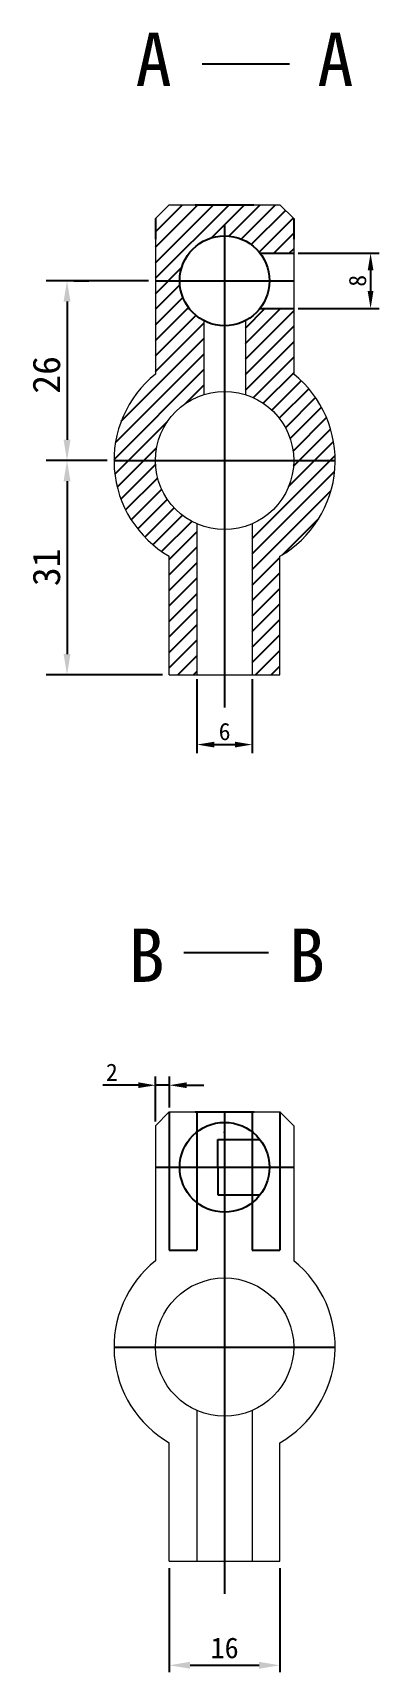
# Model space of a CAD drawing. Header units: millimetres. Extents: x 1443 to 3417, y 283 to 1662.
# Drawn here: x 2204.9 to 2255, y 981.6 to 1218.7 of the extents above; entities that cross this region are included whole.
import ezdxf

# ---------------------------------------------------------------- set-up
doc = ezdxf.new("R2010")
doc.units = ezdxf.units.MM
doc.linetypes.add('DASHDOTX3', pattern=[508, 254, -127, 0, -127])
doc.layers.get('Defpoints').update_dxf_attribs({"color": 6})
doc.layers.add('中线', color=1, linetype='DASHDOTX3')
doc.layers.add('标注线', color=3, linetype='Continuous')
doc.layers.add('实线', color=7, linetype='Continuous', lineweight=20)
doc.styles.get("Standard").update_dxf_attribs({"font": 'SimSun.ttf'})
doc.dimstyles.new('ISO-25', dxfattribs={"dimtxt": 2.5, "dimasz": 2.5, "dimexe": 1.25, "dimexo": 0.625, "dimtad": 1, "dimtxsty": 'Standard', "dimcen": 2.5, "dimadec": 0, "dimazin": 0, "dimtfac": 1, "dimtmove": 0, "dimatfit": 3, "dimfxl": 1, "dimarcsym": 0})

# ---------------------------------------------------------------- blocks, each defined once
blk = doc.blocks.new('*D300')
at = {"color": 0, "lineweight": -2}
for p, q in [((2228.67, 1125.22), (2228.67, 1114.5)), ((2236.67, 1125.22), (2236.67, 1114.5)), ((2231.17, 1115.75), (2234.17, 1115.75))]:
    blk.add_line(p, q, dxfattribs=at)
at = {"color": 0}
for points in [[(2231.17, 1116.16), (2231.17, 1115.33), (2228.67, 1115.75)], [(2234.17, 1115.33), (2234.17, 1116.16), (2236.67, 1115.75)]]:
    blk.add_solid(points, dxfattribs=at)
at = {"layer": 'Defpoints', "color": 0}
for p in [(2228.67, 1125.84), (2236.67, 1125.84), (2236.67, 1115.75)]:
    blk.add_point(p, dxfattribs=at)
at = {"color": 0, "insert": (2232.67, 1117.62), "char_height": 2.5, "attachment_point": 5}
blk.add_mtext('6', dxfattribs=at)
blk = doc.blocks.new('*D341')
at = {"color": 0, "lineweight": -2}
for p, q in [((2243.29, 1186.84), (2255.04, 1186.84)), ((2253.79, 1184.34), (2253.79, 1181.34)), ((2243.29, 1178.84), (2255.04, 1178.84))]:
    blk.add_line(p, q, dxfattribs=at)
at = {"color": 0}
for points in [[(2253.37, 1184.34), (2254.2, 1184.34), (2253.79, 1186.84)], [(2253.37, 1181.34), (2254.2, 1181.34), (2253.79, 1178.84)]]:
    blk.add_solid(points, dxfattribs=at)
at = {"layer": 'Defpoints', "color": 0}
for p in [(2242.67, 1186.84), (2242.67, 1178.84), (2253.79, 1178.84)]:
    blk.add_point(p, dxfattribs=at)
at = {"color": 0, "insert": (2251.91, 1182.84), "char_height": 2.5, "attachment_point": 5, "rotation": 90}
blk.add_mtext('8', dxfattribs=at)
blk = doc.blocks.new('*D412')
at = {"color": 0, "lineweight": -2}
for p, q in [((2222.67, 1061.23), (2222.67, 1067.72)), ((2224.67, 1063.23), (2224.67, 1067.72)), ((2220.17, 1066.47), (2215.04, 1066.47)), ((2224.67, 1066.47), (2222.67, 1066.47)), ((2227.17, 1066.47), (2229.67, 1066.47))]:
    blk.add_line(p, q, dxfattribs=at)
at = {"color": 0}
for points in [[(2220.17, 1066.89), (2220.17, 1066.06), (2222.67, 1066.47)], [(2227.17, 1066.89), (2227.17, 1066.06), (2224.67, 1066.47)]]:
    blk.add_solid(points, dxfattribs=at)
at = {"layer": 'Defpoints', "color": 0}
for p in [(2222.67, 1066.47), (2224.67, 1062.6), (2222.67, 1060.6)]:
    blk.add_point(p, dxfattribs=at)
at = {"color": 0, "insert": (2216.35, 1068.35), "char_height": 2.5, "attachment_point": 5}
blk.add_mtext('2', dxfattribs=at)

msp = doc.modelspace()

# ---------------------------------------------------------------- hatches: boundary and pattern name
h = msp.add_hatch()
h.set_pattern_fill('ANSI31', color=256, scale=0.5, style=0)
h.paths.add_polyline_path([(2242.66605, 1191.84151), (2240.66605, 1193.84151), (2236.934, 1193.84151), (2228.3981, 1193.84151), (2224.66605, 1193.84151), (2222.66605, 1191.84151), (2222.66605, 1188.84151), (2222.66605, 1182.84053), (2226.16605, 1182.84053, -0.713425582), (2237.78952, 1186.84053), (2242.66605, 1186.84053), (2242.66605, 1188.84151)])
h.paths.add_polyline_path([(2229.66605, 1177.07425, -0.279739281), (2226.16605, 1182.84053), (2222.66605, 1182.84053), (2222.66605, 1169.33053, 0.227735077), (2216.66605, 1156.84053), (2222.66605, 1156.84053, -0.327538222), (2229.66605, 1166.37992)])
h.paths.add_polyline_path([(2242.66605, 1178.84053), (2237.78952, 1178.84053, -0.107459252), (2235.66605, 1177.07425), (2235.66605, 1166.37992, -0.327538222), (2242.66605, 1156.84053), (2248.66605, 1156.84053, 0.227735077), (2242.66605, 1169.33053)])
h = msp.add_hatch()
h.set_pattern_fill('ANSI31', color=256, scale=0.5, style=0)
h.paths.add_polyline_path([(2248.66605, 1156.84053), (2242.66605, 1156.84053, -0.298216627), (2236.66605, 1147.67538), (2236.66605, 1125.84151), (2240.66605, 1125.84151), (2240.66605, 1142.98412, 0.267949192)])
h.paths.add_polyline_path([(2228.66605, 1147.67538, -0.298216627), (2222.66605, 1156.84053), (2216.66605, 1156.84053, 0.267949192), (2224.66605, 1142.98412), (2224.66605, 1125.84151), (2228.66605, 1125.84151)])

# ---------------------------------------------------------------- linework, layer by layer
for p, q in [((2237.78952, 1186.84053), (2242.66605, 1186.84053)), ((2237.78952, 1178.84053), (2242.66605, 1178.84053)), ((2224.66605, 1062.60051), (2224.66605, 1042.60051)), ((2228.66605, 1062.60051), (2228.66605, 1042.60051)), ((2236.66605, 1062.6005), (2236.66605, 1042.6005)), ((2240.66605, 1062.6005), (2240.66605, 1042.6005)), ((2231.66605, 1054.59953), (2231.66605, 1058.59953)), ((2231.66605, 1058.59953), (2237.78952, 1058.59953)), ((2226.66605, 1054.59953), (2238.66605, 1054.59953)), ((2231.66605, 1054.59953), (2231.66605, 1050.59953)), ((2232.66605, 1054.59953), (2232.66605, 1053.46848)), ((2231.66605, 1050.59953), (2237.78952, 1050.59953)), ((2224.66605, 1042.60051), (2228.66605, 1042.60051)), ((2236.66605, 1042.6005), (2240.66605, 1042.6005))]:
    msp.add_line(p, q)
at = {"ltscale": 0.5}
for p, q in [((2232.58235, 1059.59883), (2232.66605, 1059.68252)), ((2227.58305, 1054.59953), (2227.66675, 1054.68322))]:
    msp.add_line(p, q, dxfattribs=at)
for centre in [(2232.66605, 1182.84053), (2232.66605, 1054.59953)]:
    msp.add_circle(centre, 6.5)
at = {"layer": 'Defpoints', "ltscale": 0.5}
for p, q in [((2229.41059, 1214.20236), (2242.07062, 1214.20236)), ((2226.75114, 1085.68294), (2239.01488, 1085.68294))]:
    msp.add_line(p, q, dxfattribs=at)
at = {"layer": '中线', "color": 0, "lineweight": -3, "ltscale": 0.5}
for p, q in [((2228.3981, 1193.84151), (2236.91908, 1193.84151)), ((2222.66605, 1191.84151), (2222.66605, 1188.84151)), ((2242.66605, 1191.84151), (2242.66605, 1188.84151)), ((2228.3981, 1062.60051), (2236.934, 1062.60051))]:
    msp.add_line(p, q, dxfattribs=at)
at = {"layer": '中线', "ltscale": 0.5}
for p, q in [((2232.66605, 1190.84151), (2232.66605, 1121.12397)), ((2222.66605, 1182.84053), (2242.66605, 1182.84053)), ((2216.66605, 1156.84053), (2248.66605, 1156.84053)), ((2232.66605, 1062.60051), (2232.66605, 992.88296)), ((2222.66605, 1054.59953), (2242.66605, 1054.59953)), ((2216.66605, 1028.59953), (2248.66605, 1028.59953))]:
    msp.add_line(p, q, dxfattribs=at)
at = {"layer": '实线', "ltscale": 0.5}
for p, q in [((2224.66605, 1193.84151), (2222.66605, 1191.84151)), ((2224.66605, 1193.84151), (2228.3981, 1193.84151)), ((2236.934, 1193.84151), (2240.66605, 1193.84151)), ((2240.66605, 1193.84151), (2242.66605, 1191.84151)), ((2222.66605, 1188.84151), (2222.66605, 1169.33053)), ((2242.66605, 1188.84151), (2242.66605, 1169.33053)), ((2229.66605, 1177.07425), (2229.66605, 1166.37992)), ((2235.66605, 1177.07425), (2235.66605, 1166.37992)), ((2228.66605, 1147.67538), (2228.66605, 1125.84151)), ((2236.66605, 1147.67538), (2236.66605, 1125.84151)), ((2224.66605, 1125.84151), (2224.66605, 1142.98412)), ((2240.66605, 1125.84151), (2240.66605, 1142.98412)), ((2224.66605, 1125.84151), (2240.66605, 1125.84151)), ((2224.66605, 1062.60051), (2222.66605, 1060.60051)), ((2224.66605, 1062.60051), (2228.3981, 1062.60051)), ((2236.934, 1062.60051), (2240.66605, 1062.60051)), ((2240.66605, 1062.60051), (2242.66605, 1060.60051)), ((2222.66605, 1060.60051), (2222.66605, 1041.08952)), ((2242.66605, 1060.60051), (2242.66605, 1041.08952)), ((2228.66605, 1019.43438), (2228.66605, 997.60051)), ((2236.66605, 1019.43438), (2236.66605, 997.60051)), ((2224.66605, 997.60051), (2224.66605, 1014.74312)), ((2240.66605, 997.60051), (2240.66605, 1014.74312)), ((2224.66605, 997.60051), (2240.66605, 997.60051))]:
    msp.add_line(p, q, dxfattribs=at)
for centre in [(2232.66605, 1156.84053), (2232.66605, 1028.59953)]:
    msp.add_circle(centre, 10, dxfattribs=at)
for centre, start, end in [((2232.66605, 1156.84053), 128.6821875, 240), ((2232.66605, 1156.84053), 300, 51.3178125), ((2232.66605, 1028.59953), 128.6821875, 240), ((2232.66605, 1028.59953), 300, 51.3178125)]:
    msp.add_arc(centre, 16, start, end, dxfattribs=at)
at = {"layer": '标注线', "ltscale": 0.5}
for p, q in [((2221.66605, 1182.84053), (2206.86953, 1182.84053)), ((2210.86953, 1182.84053), (2213.0065, 1182.84053)), ((2209.86953, 1179.84053), (2209.86953, 1159.84053)), ((2215.66605, 1156.84053), (2206.86953, 1156.84053)), ((2215.66605, 1156.84053), (2206.86953, 1156.84053)), ((2209.86953, 1153.84053), (2209.86953, 1128.84151)), ((2223.66605, 1125.84151), (2206.86953, 1125.84151)), ((2224.66605, 996.60051), (2224.66605, 981.55994)), ((2240.66605, 996.60051), (2240.66605, 981.55994)), ((2227.66605, 982.55994), (2237.66605, 982.55994))]:
    msp.add_line(p, q, dxfattribs=at)
for points in [[(2209.36953, 1179.84053), (2210.36953, 1179.84053), (2209.86953, 1182.84053)], [(2209.36953, 1159.84053), (2210.36953, 1159.84053), (2209.86953, 1156.84053)], [(2209.36953, 1153.84053), (2210.36953, 1153.84053), (2209.86953, 1156.84053)], [(2209.36953, 1128.84151), (2210.36953, 1128.84151), (2209.86953, 1125.84151)], [(2227.66605, 983.05994), (2227.66605, 982.05994), (2224.66605, 982.55994)], [(2237.66605, 983.05994), (2237.66605, 982.05994), (2240.66605, 982.55994)]]:
    msp.add_solid(points, dxfattribs=at)

# ---------------------------------------------------------------- texts
at = {"layer": 'Defpoints', "ltscale": 0.5}
for s, p in [('A', (2219.77756, 1211.01527)), ('A', (2246.08046, 1211.01527)), ('B', (2218.75759, 1081.42411)), ('B', (2241.96345, 1081.42411))]:
    msp.add_text(s, height=7.69978, dxfattribs=at).set_placement(p)
at = {"layer": '标注线'}
for s, p in [('26', (2208.86953, 1166.5072)), ('31', (2208.86953, 1138.67435))]:
    msp.add_text(s, height=4, rotation=90, dxfattribs=at).set_placement(p)
at = {"layer": '标注线', "ltscale": 0.5, "insert": (2232.66605, 985.05994), "char_height": 3, "attachment_point": 5}
msp.add_mtext('16', dxfattribs=at)

# ---------------------------------------------------------------- dimensions: what is measured, and where the dimension line sits
at = {"color": 3}
dim = msp.add_linear_dim(base=(2253.78709, 1178.84053), p1=(2242.66605, 1186.84053), p2=(2242.66605, 1178.84053), angle=90, dimstyle='ISO-25', dxfattribs=at)
dim.commit()
dim.dimension.update_dxf_attribs({"geometry": '*D341', "text_midpoint": (2251.91209, 1182.84053)})
dim = msp.add_linear_dim(base=(2236.66605, 1115.74543), p1=(2228.66605, 1125.84151), p2=(2236.66605, 1125.84151), text='6', dimstyle='ISO-25')
dim.commit()
dim.dimension.update_dxf_attribs({"geometry": '*D300', "text_midpoint": (2232.66605, 1117.62043)})
dim = msp.add_linear_dim(base=(2222.66605, 1066.4733), p1=(2224.66605, 1062.60051), p2=(2222.66605, 1060.60051), dimstyle='ISO-25')
dim.commit()
dim.dimension.update_dxf_attribs({"geometry": '*D412', "text_midpoint": (2216.35355, 1068.3483)})

doc.saveas('drawing.dxf')
